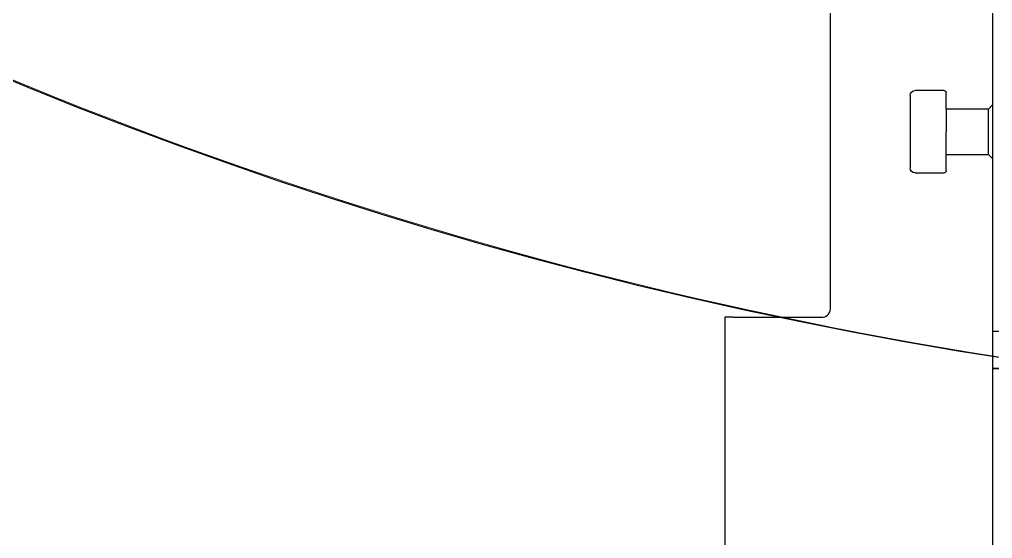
# Model space of a CAD drawing. Header units: millimetres. Extents: x 10462777 to 22643323, y 453826 to 1389191.
# Drawn here: x 11268407 to 11268864.5, y 577620.4 to 577864.4 of the extents above; entities that cross this region are included whole.
import ezdxf

# ---------------------------------------------------------------- set-up
doc = ezdxf.new("R2010")
doc.units = ezdxf.units.MM
doc.header["$LTSCALE"] = 200
doc.header["$MEASUREMENT"] = 0
doc.linetypes.add('CENTER', pattern=[2, 1.25, -0.25, 0.25, -0.25])
doc.layers.add('1', color=1, linetype='CENTER')
doc.layers.add('DV1_DEFAULT', color=7, linetype='CONTINUOUS')
doc.layers.add('LAYOUT', color=8, linetype='CONTINUOUS', lineweight=25)

# ---------------------------------------------------------------- blocks, each defined once
blk = doc.blocks.new('r710ic')
at = {"layer": 'DV1_DEFAULT', "color": 7, "linetype": 'Continuous', "lineweight": 0}
blk.add_arc((272041.37, 104232.63), 2050.12, 337.10565, 23.79911, dxfattribs=at)
at = {"layer": 'LAYOUT', "color": 3}
blk.add_circle((272041.37, 104232.63), 2050.12, dxfattribs=at)

msp = doc.modelspace()

# ---------------------------------------------------------------- linework, layer by layer
at = {"layer": '1', "color": 252, "linetype": 'Continuous'}
for p, q in [((11268788.37717, 577729.36663), (11268788.37717, 578300.72307)), ((11268738.63872, 577724.52463), (11268738.63872, 577613.15854)), ((11268742.74729, 577724.52463), (11268738.63872, 577724.52463)), ((11268742.74729, 577724.52463), (11268784.95335, 577724.52463)), ((11269542.40225, 577717.74582), (11268864.50812, 577717.74582)), ((11269542.38598, 577700.27127), (11268864.51368, 577700.27127))]:
    msp.add_line(p, q, dxfattribs=at)
at = {"layer": '1', "color": 15, "linetype": 'Continuous'}
for p, q in [((11268864.53081, 577934.66759), (11268864.53081, 577824.26991)), ((11268841.77339, 577831.04871), (11268828.21578, 577831.04871)), ((11268842.7418, 577822.3331), (11268842.7418, 577830.08031)), ((11268825.79478, 577828.62771), (11268825.79478, 577794.73368)), ((11268862.59401, 577822.3331), (11268842.7418, 577822.3331)), ((11268842.7418, 577822.3331), (11268842.7418, 577811.6807)), ((11268862.59401, 577822.3331), (11268864.53081, 577824.26991)), ((11268862.59401, 577811.6807), (11268862.59401, 577822.3331)), ((11268864.53081, 577824.26991), (11268864.53081, 577811.6807)), ((11268842.7418, 577801.02829), (11268842.7418, 577811.6807)), ((11268862.59401, 577801.02829), (11268862.59401, 577811.6807)), ((11268864.53081, 577811.6807), (11268864.53081, 577799.08922)), ((11268842.7418, 577801.02829), (11268862.59401, 577801.02829)), ((11268842.7418, 577793.28108), (11268842.7418, 577801.02829)), ((11268864.53081, 577799.09149), (11268862.59401, 577801.02829)), ((11268864.53081, 577799.09149), (11268864.53081, 577599.04471)), ((11268828.21578, 577792.31268), (11268841.77339, 577792.31268))]:
    msp.add_line(p, q, dxfattribs=at)
at = {"layer": '1', "color": 51, "linetype": 'Continuous'}
msp.add_line((11269512.86346, 577700.31461), (11268864.52839, 577700.31461), dxfattribs=at)
at = {"layer": '1', "color": 15, "linetype": 'Continuous', "extrusion": (0, 0, -1)}
for centre, radius, start, end in [((-11268828.21578, 577828.62771), 2.421, 0, 90), ((-11268841.77339, 577830.08031), 0.9684, 90, 180), ((-11268828.21578, 577794.73368), 2.421, 270, 0), ((-11268841.77339, 577793.28108), 0.9684, 180, 270)]:
    msp.add_arc(centre, radius, start, end, dxfattribs=at)
at = {"layer": '1', "color": 252, "linetype": 'Continuous'}
msp.add_ellipse((11268784.95335, 577729.36663), major_axis=(0, 4.842), ratio=0.707106781, start_param=3.141592654, end_param=4.71238898, dxfattribs=at)

# ---------------------------------------------------------------- block references
at = {"layer": 'LAYOUT', "color": 2, "rotation": 270}
msp.add_blockref('r710ic', (11164953.374, 851772.39677, 0), dxfattribs=at)

doc.saveas('drawing.dxf')
